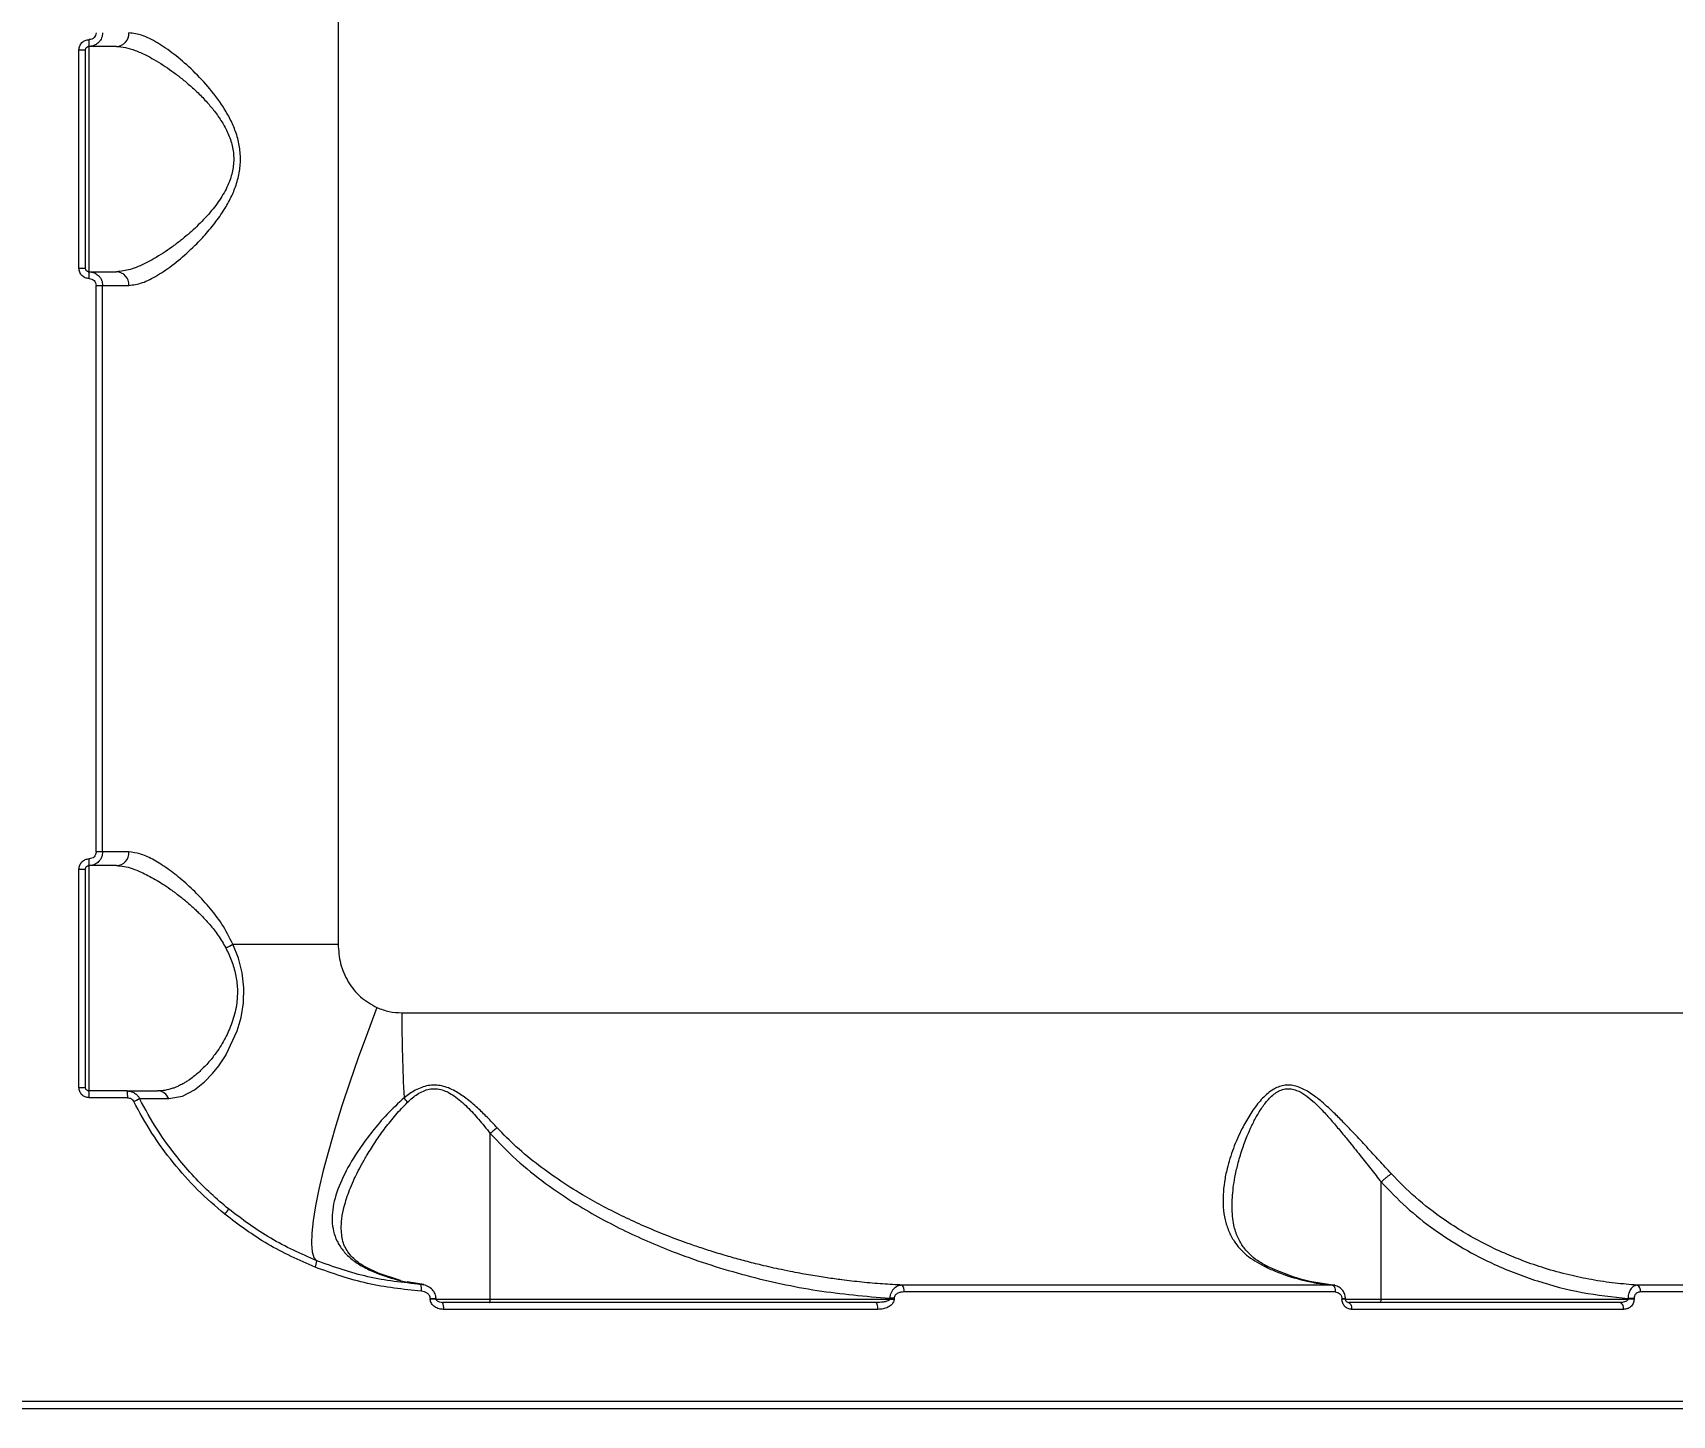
# Model space of a CAD drawing. Header units: millimetres. Extents: x -8045 to 6871, y -5915 to 5473.
# Drawn here: x -1919 to -1678.8, y 55.8 to 258.3 of the extents above; entities that cross this region are included whole.
import ezdxf

# ---------------------------------------------------------------- set-up
doc = ezdxf.new("R2010")
doc.units = ezdxf.units.MM
for name, color, linetype in [('DIKOM_ОБЪЕКТ', 7, 'Continuous'), ('DIKOM_РАЗМЕР_ЗОНА', 7, 'Continuous'), ('DIKOM_РАЗМЕР_ОБЪЕКТА', 7, 'Continuous')]:
    doc.layers.add(name, color=color, linetype=linetype)
doc.styles.add('style1', font='arial.ttf', dxfattribs={"width": 0.8})
doc.dimstyles.new('1-50', dxfattribs={"dimtxt": 300, "dimasz": 200, "dimexe": 100, "dimexo": 0, "dimgap": 100, "dimtad": 1, "dimtxsty": 'style1', "dimcen": 200, "dimclrd": 7, "dimclre": 7, "dimclrt": 7, "dimadec": 1, "dimazin": 2, "dimtfac": 1, "dimtmove": 0, "dimatfit": 2, "dimfxl": 0, "dimlwd": 25, "dimlwe": 18, "dimarcsym": 0})

# ---------------------------------------------------------------- blocks, each defined once
blk = doc.blocks.new('*D10')
at = {"layer": 'Defpoints', "color": 0, "linetype": 'Continuous', "transparency": 16777216}
for p in [(-1653.81, 3474.95), (-5616.46, -3083.4), (491.01, -3083.4)]:
    blk.add_point(p, dxfattribs=at)
at = {"layer": 'DIKOM_РАЗМЕР_ОБЪЕКТА', "color": 7, "linetype": 'Continuous', "lineweight": 18, "transparency": 16777216}
for p, q in [((-1653.81, 3474.95), (-5716.46, 3474.95)), ((491.01, -3083.4), (-5716.46, -3083.4))]:
    blk.add_line(p, q, dxfattribs=at)
at = {"layer": 'DIKOM_РАЗМЕР_ОБЪЕКТА', "color": 7, "linetype": 'Continuous', "lineweight": 25, "transparency": 16777216}
blk.add_line((-5616.46, 3274.95), (-5616.46, -2883.4), dxfattribs=at)
at = {"layer": 'DIKOM_РАЗМЕР_ОБЪЕКТА', "color": 7, "linetype": 'Continuous', "transparency": 16777216}
for points in [[(-5649.79, 3274.95), (-5583.12, 3274.95), (-5616.46, 3474.95)], [(-5649.79, -2883.4), (-5583.12, -2883.4), (-5616.46, -3083.4)]]:
    blk.add_solid(points, dxfattribs=at)
at = {"layer": 'DIKOM_РАЗМЕР_ОБЪЕКТА', "color": 7, "linetype": 'Continuous', "lineweight": 15, "transparency": 16777216, "insert": (-5869.63, -1326.86), "char_height": 300, "attachment_point": 5, "rotation": 90, "style": 'style1'}
blk.add_mtext('6550', dxfattribs=at)
blk = doc.blocks.new('*D12')
at = {"layer": 'Defpoints', "color": 0, "transparency": 16777216}
for p in [(-2189.61, 5472.65), (-7595.21, -5084.97), (-495.58, -5084.97)]:
    blk.add_point(p, dxfattribs=at)
at = {"layer": 'DIKOM_РАЗМЕР_ЗОНА', "color": 7, "lineweight": 18, "transparency": 16777216}
for p, q in [((-2189.61, 5472.65), (-7695.21, 5472.65)), ((-495.58, -5084.97), (-7695.21, -5084.97))]:
    blk.add_line(p, q, dxfattribs=at)
at = {"layer": 'DIKOM_РАЗМЕР_ЗОНА', "color": 7, "lineweight": 25, "transparency": 16777216}
blk.add_line((-7595.21, 5272.65), (-7595.21, -4884.97), dxfattribs=at)
at = {"layer": 'DIKOM_РАЗМЕР_ЗОНА', "color": 7, "transparency": 16777216}
for points in [[(-7628.55, 5272.65), (-7561.88, 5272.65), (-7595.21, 5472.65)], [(-7628.55, -4884.97), (-7561.88, -4884.97), (-7595.21, -5084.97)]]:
    blk.add_solid(points, dxfattribs=at)
at = {"layer": 'DIKOM_РАЗМЕР_ЗОНА', "color": 7, "transparency": 16777216, "insert": (-7848.38, -1452.59), "char_height": 300, "attachment_point": 5, "rotation": 90, "style": 'style1'}
blk.add_mtext('10550', dxfattribs=at)

msp = doc.modelspace()

# ---------------------------------------------------------------- linework, layer by layer
at = {"layer": 'DIKOM_ОБЪЕКТ', "color": 7, "linetype": 'Continuous', "lineweight": 15}
for p, q in [((-1874.311, 474.843), (-1874.311, 124.843)), ((-1912.278, 223.843), (-1912.278, 255.843)), ((-1912.278, 255.843), (-1911.313, 255.843)), ((-1911.313, 223.843), (-1911.313, 255.843)), ((-1910.813, 256.343), (-1910.813, 223.343)), ((-1912.278, 223.843), (-1911.313, 223.843)), ((-1909.772, 138.343), (-1909.772, 221.343)), ((-1909.772, 221.343), (-1908.813, 221.343)), ((-1908.813, 221.343), (-1904.955, 221.343)), ((-1908.813, 138.343), (-1908.813, 221.343)), ((-1908.813, 138.343), (-1909.772, 138.343)), ((-1904.955, 138.343), (-1908.813, 138.343)), ((-1912.278, 103.843), (-1912.278, 135.843)), ((-1912.278, 135.843), (-1911.313, 135.843)), ((-1911.313, 103.843), (-1911.313, 135.843)), ((-1910.813, 136.343), (-1910.813, 103.343)), ((-1889.719, 124.843), (-1874.311, 124.843)), ((-1864.965, 114.793), (-1544.813, 114.793)), ((-1912.278, 103.843), (-1911.313, 103.843)), ((-1905.2, 103.343), (-1910.813, 103.343)), ((-1905.148, 102.343), (-1910.775, 102.343)), ((-1852.001, 72.843), (-1852.001, 97.091)), ((-1721.46, 90.003), (-1721.459, 90.006)), ((-1721.46, 72.843), (-1721.46, 90.003)), ((-1868.694, 76.729), (-1869.07, 76.829)), ((-1865.143, 75.582), (-1868.733, 76.768)), ((-1861.765, 74.979), (-1864.176, 75.393)), ((-1861.751, 74.906), (-1862.182, 75.004)), ((-1728.618, 74.9), (-1791.657, 74.9)), ((-1728.618, 74.9), (-1728.232, 74.811)), ((-1618.146, 74.9), (-1683.977, 74.9)), ((-1860.794, 72.93), (-1860.794, 72.843)), ((-1860.794, 72.93), (-1859.951, 72.93)), ((-1859.951, 72.843), (-1860.794, 72.843)), ((-1859.951, 72.843), (-1859.951, 72.93)), ((-1859.951, 72.843), (-1852.001, 72.843)), ((-1852.001, 72.843), (-1793.471, 72.843)), ((-1793.471, 72.965), (-1793.471, 72.843)), ((-1792.832, 72.965), (-1793.471, 72.965)), ((-1793.471, 72.843), (-1792.832, 72.843)), ((-1792.832, 72.965), (-1792.832, 72.843)), ((-1728.18, 73.903), (-1791.358, 73.903)), ((-1727.207, 72.876), (-1727.207, 72.843)), ((-1726.683, 72.876), (-1727.207, 72.876)), ((-1726.683, 72.843), (-1727.207, 72.843)), ((-1726.683, 72.843), (-1726.683, 72.876)), ((-1726.683, 72.843), (-1721.46, 72.843)), ((-1721.46, 72.843), (-1685.306, 72.843)), ((-1685.306, 72.946), (-1685.306, 72.843)), ((-1684.406, 72.946), (-1685.306, 72.946)), ((-1684.406, 72.843), (-1685.306, 72.843)), ((-1684.406, 72.946), (-1684.406, 72.843)), ((-1617.463, 73.903), (-1683.44, 73.903)), ((-1795.199, 71.343), (-1858.838, 71.343)), ((-1685.928, 71.343), (-1725.791, 71.343)), ((-1506.813, 57.843), (-1925.811, 57.843))]:
    msp.add_line(p, q, dxfattribs=at)
at = {"layer": 'DIKOM_ОБЪЕКТ', "color": 7, "linetype": 'Continuous', "lineweight": 15, "flags": 128}
for points in [[(-1899.125, 102.218), (-1897.121, 102.585), (-1895.368, 103.489), (-1893.879, 104.669), (-1892.693, 105.897), (-1891.8, 107.014), (-1891.181, 107.905), (-1890.818, 108.481), (-1890.727, 108.632), (-1890.704, 108.671), (-1890.698, 108.682), (-1890.696, 108.685), (-1890.696, 108.686), (-1890.696, 108.686), (-1890.695, 108.686), (-1890.695, 108.686), (-1890.695, 108.686), (-1890.695, 108.686), (-1890.695, 108.686), (-1889.079, 112.126), (-1888.497, 114.108), (-1888.149, 116.225), (-1888.095, 118.432), (-1888.361, 120.645), (-1888.924, 122.803), (-1889.719, 124.843)], [(-1868.607, 115.552), (-1870.014, 111.858), (-1871.346, 108.201), (-1872.591, 104.616), (-1873.737, 101.14), (-1874.772, 97.805), (-1875.686, 94.646), (-1876.47, 91.693), (-1877.116, 88.976), (-1877.618, 86.521), (-1877.971, 84.352), (-1878.171, 82.492), (-1878.216, 80.958), (-1878.107, 79.766), (-1877.844, 78.927), (-1877.429, 78.449)], [(-1728.618, 74.9), (-1728.531, 74.869), (-1728.448, 74.804), (-1728.372, 74.708), (-1728.306, 74.583), (-1728.252, 74.435), (-1728.213, 74.268), (-1728.188, 74.089), (-1728.18, 73.903)], [(-1795.199, 71.343), (-1795.205, 71.538), (-1795.223, 71.725), (-1795.252, 71.898), (-1795.291, 72.05), (-1795.338, 72.174), (-1795.392, 72.267), (-1795.451, 72.323), (-1795.512, 72.343)], [(-1726.27, 72.343), (-1726.176, 72.323), (-1726.087, 72.267), (-1726.004, 72.174), (-1725.931, 72.05), (-1725.872, 71.898), (-1725.828, 71.725), (-1725.8, 71.538), (-1725.791, 71.343)], [(-1685.928, 71.343), (-1685.939, 71.538), (-1685.971, 71.725), (-1686.024, 71.898), (-1686.096, 72.05), (-1686.183, 72.174), (-1686.282, 72.267), (-1686.389, 72.323), (-1686.501, 72.343)]]:
    msp.add_lwpolyline(points, dxfattribs=at)
at = {"layer": 'DIKOM_ОБЪЕКТ', "color": 7, "linetype": 'Continuous', "lineweight": 15}
for centre, radius, start, end in [((-1917.354, 257.094), 6.584, 353.45015, 2.16708), ((-1906.864, 258.251), 1.911, 273.04538, 2.75239), ((-1917.354, 222.592), 6.584, 357.83303, 6.54987), ((-1906.864, 221.434), 1.911, 357.24636, 86.95586), ((-1917.355, 137.094), 6.585, 353.45045, 2.16678), ((-1906.864, 138.251), 1.911, 273.04538, 2.75239), ((-1893.668, 131.197), 7.481, 292.83149, 301.85342), ((-1628.648, 114.67), 236.317, 179.97034, 182.99696), ((-1917.354, 102.592), 6.584, 357.8328, 6.55003), ((-1910.036, 102.592), 4.895, 357.0837, 8.82598), ((-1900.767, 101.582), 1.761, 21.14366, 88.16751), ((-1908.417, 110.52), 9.667, 295.50616, 301.15267), ((-1869.089, 98.131), 6.106, 35.6648, 43.25344), ((-1893.522, 87.697), 3.552, 317.19819, 332.54417), ((-1879.808, 78.606), 2.384, 332.93327, 356.21533), ((-1864.042, 74.354), 1.97, 349.91027, 19.2658), ((-1792.498, 74.105), 1.157, 349.94803, 43.42737), ((-1684.357, 74.052), 0.928, 350.70533, 65.89792), ((-1860.504, 71.586), 1.684, 351.68165, 26.69624)]:
    msp.add_arc(centre, radius, start, end, dxfattribs=at)
for points, knots in [([(-1912.278, 255.843), (-1912.255, 256.04), (-1912.21, 256.434), (-1911.861, 256.93), (-1911.365, 257.275), (-1910.971, 257.32), (-1910.775, 257.343)], [0, 0, 0, 0, 0.2505337, 0.5001898, 0.7499555, 1, 1, 1, 1]), ([(-1908.813, 258.343), (-1908.84, 258.089), (-1908.882, 257.701), (-1909.132, 257.236), (-1909.435, 256.861), (-1909.84, 256.57), (-1910.331, 256.378), (-1910.644, 256.355), (-1910.813, 256.343)], [0, 0, 0, 0, 0.2414516, 0.3687373, 0.5000304, 0.7010053, 0.8383519, 1, 1, 1, 1]), ([(-1909.772, 258.343), (-1909.788, 258.211), (-1909.819, 257.949), (-1910.05, 257.618), (-1910.381, 257.388), (-1910.644, 257.358), (-1910.775, 257.343)], [0, 0, 0, 0, 0.2507398, 0.5000918, 0.7499708, 1, 1, 1, 1]), ([(-1904.955, 221.343), (-1904.322, 221.424), (-1903.063, 221.586), (-1900.784, 222.752), (-1898.364, 224.413), (-1896.128, 226.326), (-1894.185, 228.278), (-1892.578, 230.142), (-1891.194, 232.059), (-1890.102, 233.943), (-1889.286, 235.809), (-1888.742, 237.769), (-1888.547, 239.828), (-1888.737, 241.889), (-1889.277, 243.852), (-1890.092, 245.724), (-1891.413, 248.008), (-1893.365, 250.549), (-1895.854, 253.125), (-1898.368, 255.276), (-1900.797, 256.942), (-1903.071, 258.102), (-1904.328, 258.262), (-1904.955, 258.343)], [0, 0, 0, 0, 0.0628388, 0.125033, 0.1875523, 0.2496608, 0.2915506, 0.3336364, 0.3744963, 0.4070904, 0.4371938, 0.4692328, 0.4998091, 0.5304202, 0.5624904, 0.5926582, 0.6253305, 0.6879393, 0.7501173, 0.8127567, 0.8751684, 0.9376726, 1, 1, 1, 1]), ([(-1911.313, 255.843), (-1911.306, 255.907), (-1911.295, 256.005), (-1911.232, 256.121), (-1911.153, 256.218), (-1911.048, 256.291), (-1910.924, 256.335), (-1910.851, 256.34), (-1910.813, 256.343)], [0, 0, 0, 0, 0.2443443, 0.3709604, 0.5000648, 0.7197486, 0.852464, 1, 1, 1, 1]), ([(-1906.763, 256.343), (-1907.383, 256.343), (-1908.623, 256.343), (-1909.859, 256.343), (-1910.667, 256.343), (-1910.764, 256.343), (-1910.813, 256.343)], [0, 0, 0, 0, 0.2499994, 0.5000001, 0.7499852, 1, 1, 1, 1]), ([(-1906.763, 256.343), (-1906.342, 256.312), (-1905.499, 256.251), (-1904.036, 255.79), (-1902.619, 255.165), (-1901.246, 254.425), (-1899.987, 253.653), (-1898.68, 252.759), (-1897.385, 251.782), (-1896.094, 250.711), (-1894.784, 249.511), (-1893.545, 248.231), (-1892.364, 246.832), (-1891.312, 245.342), (-1890.546, 243.929), (-1890.075, 242.723), (-1889.715, 241.467), (-1889.519, 239.823), (-1889.724, 238.18), (-1890.087, 236.928), (-1890.479, 235.934), (-1891.01, 234.891), (-1891.677, 233.821), (-1892.433, 232.784), (-1893.302, 231.738), (-1894.269, 230.698), (-1895.286, 229.708), (-1896.331, 228.776), (-1897.458, 227.849), (-1898.682, 226.926), (-1899.982, 226.036), (-1901.24, 225.263), (-1902.867, 224.39), (-1904.8, 223.555), (-1906.106, 223.414), (-1906.763, 223.343)], [0, 0, 0, 0, 0.0409985, 0.0823448, 0.1248919, 0.1544875, 0.1873414, 0.2186283, 0.2499812, 0.2811358, 0.3122195, 0.3460758, 0.3748129, 0.4061545, 0.4376016, 0.4536466, 0.4688661, 0.5004129, 0.5317497, 0.5469935, 0.5630761, 0.5835208, 0.6043672, 0.625701, 0.6482349, 0.6740337, 0.6998295, 0.7239132, 0.7504373, 0.781457, 0.8125903, 0.8454678, 0.8750802, 0.937254, 1, 1, 1, 1]), ([(-1910.775, 222.343), (-1910.972, 222.365), (-1911.365, 222.41), (-1911.862, 222.757), (-1912.21, 223.252), (-1912.256, 223.646), (-1912.278, 223.843)], [0, 0, 0, 0, 0.2505819, 0.5002422, 0.7500277, 1, 1, 1, 1]), ([(-1910.813, 223.343), (-1910.851, 223.345), (-1910.925, 223.35), (-1911.048, 223.395), (-1911.154, 223.468), (-1911.232, 223.565), (-1911.295, 223.681), (-1911.306, 223.778), (-1911.313, 223.843)], [0, 0, 0, 0, 0.1476936, 0.2804369, 0.5003866, 0.6294595, 0.7558364, 1, 1, 1, 1]), ([(-1910.813, 223.343), (-1910.644, 223.33), (-1910.33, 223.307), (-1909.839, 223.115), (-1909.434, 222.824), (-1909.132, 222.449), (-1908.881, 221.984), (-1908.84, 221.596), (-1908.813, 221.343)], [0, 0, 0, 0, 0.1617655, 0.2992496, 0.5004044, 0.6315646, 0.7587396, 1, 1, 1, 1]), ([(-1910.813, 223.343), (-1910.764, 223.343), (-1910.667, 223.343), (-1909.859, 223.343), (-1908.623, 223.343), (-1907.383, 223.343), (-1906.763, 223.343)], [0, 0, 0, 0, 0.2499988, 0.4999997, 0.7499863, 1, 1, 1, 1]), ([(-1910.775, 222.343), (-1910.643, 222.327), (-1910.381, 222.296), (-1910.049, 222.067), (-1909.818, 221.736), (-1909.788, 221.474), (-1909.772, 221.343)], [0, 0, 0, 0, 0.2507879, 0.500139, 0.7499526, 1, 1, 1, 1]), ([(-1912.278, 135.843), (-1912.255, 136.04), (-1912.21, 136.434), (-1911.861, 136.93), (-1911.365, 137.275), (-1910.971, 137.32), (-1910.775, 137.343)], [0, 0, 0, 0, 0.2505457, 0.5001908, 0.749956, 1, 1, 1, 1]), ([(-1908.813, 138.343), (-1908.84, 138.089), (-1908.882, 137.701), (-1909.132, 137.236), (-1909.435, 136.861), (-1909.84, 136.57), (-1910.331, 136.378), (-1910.644, 136.355), (-1910.813, 136.343)], [0, 0, 0, 0, 0.2414521, 0.3687381, 0.5000315, 0.7010013, 0.8383515, 1, 1, 1, 1]), ([(-1909.772, 138.343), (-1909.788, 138.211), (-1909.819, 137.949), (-1910.05, 137.618), (-1910.381, 137.388), (-1910.644, 137.358), (-1910.775, 137.343)], [0, 0, 0, 0, 0.2507398, 0.5000918, 0.7499708, 1, 1, 1, 1]), ([(-1889.719, 124.843), (-1890.232, 125.845), (-1891.255, 127.847), (-1893.242, 130.364), (-1895.316, 132.592), (-1897.436, 134.505), (-1899.528, 136.107), (-1901.521, 137.332), (-1903.383, 138.172), (-1904.431, 138.286), (-1904.955, 138.343)], [0, 0, 0, 0, 0.1255208, 0.2508041, 0.375128, 0.5003532, 0.6252707, 0.7505253, 0.8751656, 1, 1, 1, 1]), ([(-1911.313, 135.843), (-1911.306, 135.907), (-1911.295, 136.005), (-1911.232, 136.121), (-1911.153, 136.218), (-1911.048, 136.291), (-1910.924, 136.335), (-1910.851, 136.34), (-1910.813, 136.343)], [0, 0, 0, 0, 0.2443443, 0.3709604, 0.5000648, 0.7197486, 0.852464, 1, 1, 1, 1]), ([(-1906.763, 136.343), (-1907.383, 136.343), (-1908.623, 136.343), (-1909.859, 136.343), (-1910.667, 136.343), (-1910.764, 136.343), (-1910.813, 136.343)], [0, 0, 0, 0, 0.2499994, 0.5000001, 0.7499852, 1, 1, 1, 1]), ([(-1906.763, 136.343), (-1906.406, 136.321), (-1905.691, 136.276), (-1904.474, 135.938), (-1903.293, 135.473), (-1902.155, 134.92), (-1901.129, 134.352), (-1900.044, 133.685), (-1899.214, 133.125), (-1898.596, 132.684), (-1898.229, 132.415), (-1897.71, 132.023), (-1897.24, 131.653), (-1896.887, 131.364), (-1896.603, 131.129), (-1896.185, 130.775), (-1895.608, 130.263), (-1895.062, 129.756), (-1894.224, 128.943), (-1893.138, 127.777), (-1891.819, 126.142), (-1891.119, 124.92), (-1890.765, 124.302)], [0, 0, 0, 0, 0.082271, 0.1650637, 0.2495171, 0.3099102, 0.3747596, 0.4330563, 0.4996567, 0.5177729, 0.538696, 0.5624272, 0.60625, 0.6187126, 0.6225811, 0.6546887, 0.6901738, 0.721698, 0.749263, 0.8365989, 0.9173549, 1, 1, 1, 1]), ([(-1890.765, 124.302), (-1890.469, 123.682), (-1889.877, 122.44), (-1889.282, 120.41), (-1889.009, 118.306), (-1889.098, 116.451), (-1889.382, 114.895), (-1889.746, 113.613), (-1890.196, 112.427), (-1890.718, 111.312), (-1891.305, 110.248), (-1891.907, 109.307), (-1892.505, 108.482), (-1893.083, 107.758), (-1893.689, 107.076), (-1894.291, 106.464), (-1894.898, 105.908), (-1895.552, 105.369), (-1896.062, 105.001), (-1896.509, 104.707), (-1896.937, 104.444), (-1897.497, 104.146), (-1898.043, 103.902), (-1898.757, 103.634), (-1899.642, 103.395), (-1900.37, 103.36), (-1900.711, 103.343)], [0, 0, 0, 0, 0.0625919, 0.1252563, 0.1877391, 0.2503387, 0.291467, 0.333117, 0.3757585, 0.4140389, 0.4555961, 0.5004947, 0.5326456, 0.567594, 0.6053475, 0.6396455, 0.671857, 0.7087021, 0.750183, 0.7573548, 0.7833838, 0.8217004, 0.8507085, 0.8746426, 0.9413545, 1, 1, 1, 1]), ([(-1874.311, 124.843), (-1874.238, 123.88), (-1874.093, 121.953), (-1872.921, 119.281), (-1871.124, 116.965), (-1869.447, 116.024), (-1868.607, 115.552)], [0, 0, 0, 0, 0.2497446, 0.4995708, 0.749307, 1, 1, 1, 1]), ([(-1868.607, 115.552), (-1868.021, 115.331), (-1866.845, 114.888), (-1865.593, 114.824), (-1864.965, 114.793)], [0, 0, 0, 0, 0.4987486, 1, 1, 1, 1]), ([(-1910.775, 102.343), (-1910.972, 102.365), (-1911.365, 102.41), (-1911.862, 102.757), (-1912.21, 103.252), (-1912.256, 103.646), (-1912.278, 103.843)], [0, 0, 0, 0, 0.2505833, 0.500239, 0.7500288, 1, 1, 1, 1]), ([(-1910.813, 103.343), (-1910.851, 103.345), (-1910.925, 103.35), (-1911.048, 103.395), (-1911.154, 103.468), (-1911.232, 103.565), (-1911.295, 103.681), (-1911.306, 103.778), (-1911.313, 103.843)], [0, 0, 0, 0, 0.1476946, 0.2804368, 0.5003739, 0.6294457, 0.7558384, 1, 1, 1, 1]), ([(-1905.2, 103.343), (-1904.969, 103.32), (-1904.538, 103.277), (-1904.008, 102.976), (-1903.638, 102.628), (-1903.485, 102.365), (-1903.416, 102.247)], [0, 0, 0, 0, 0.3140406, 0.585461, 0.8141588, 1, 1, 1, 1]), ([(-1905.2, 103.343), (-1905.144, 103.343), (-1905.033, 103.343), (-1904.13, 103.343), (-1902.755, 103.343), (-1901.393, 103.343), (-1900.711, 103.343)], [0, 0, 0, 0, 0.2513001, 0.5017805, 0.7504717, 1, 1, 1, 1]), ([(-1851.001, 97.939), (-1851.483, 98.457), (-1852.406, 99.448), (-1853.919, 100.916), (-1855.462, 102.235), (-1856.908, 103.212), (-1858.102, 103.786), (-1859.093, 104.101), (-1860.105, 104.231), (-1861.115, 104.152), (-1862.09, 103.878), (-1863.312, 103.319), (-1864.114, 102.713), (-1864.642, 102.315)], [0, 0, 0, 0, 0.1304984, 0.249766, 0.384668, 0.4986184, 0.5640265, 0.6239297, 0.6867558, 0.7491323, 0.8092853, 0.8746346, 1, 1, 1, 1]), ([(-1864.129, 101.691), (-1863.887, 101.914), (-1863.432, 102.335), (-1862.661, 102.899), (-1861.85, 103.343), (-1860.943, 103.636), (-1859.992, 103.703), (-1859.049, 103.524), (-1858.144, 103.145), (-1856.865, 102.367), (-1855.36, 101.027), (-1853.627, 99.134), (-1852.564, 97.799), (-1852.001, 97.091)], [0, 0, 0, 0, 0.0665711, 0.1254893, 0.1916205, 0.2509354, 0.3132613, 0.3768277, 0.4357067, 0.502034, 0.6648089, 0.8223212, 1, 1, 1, 1]), ([(-1719.957, 91.185), (-1720.553, 91.836), (-1721.753, 93.144), (-1723.571, 95.121), (-1725.27, 96.946), (-1726.815, 98.565), (-1728.271, 100.028), (-1729.718, 101.386), (-1731.008, 102.45), (-1732.046, 103.165), (-1733.163, 103.8), (-1734.343, 104.204), (-1735.527, 104.208), (-1736.36, 104.015), (-1737.142, 103.655), (-1738.208, 102.939), (-1739.461, 101.653), (-1740.756, 99.825), (-1742.033, 97.552), (-1743.185, 94.909), (-1744, 92.282), (-1744.454, 90.018), (-1744.65, 88.126), (-1744.634, 86.265), (-1744.375, 84.483), (-1743.847, 82.817), (-1743.109, 81.415), (-1742.212, 80.252), (-1740.889, 78.94), (-1739.528, 78.172), (-1738.615, 77.658)], [0, 0, 0, 0, 0.041643, 0.0836953, 0.1249722, 0.157243, 0.1874071, 0.2209068, 0.250003, 0.2664918, 0.2814927, 0.3129011, 0.3284367, 0.344389, 0.3594585, 0.3759663, 0.4155687, 0.4583095, 0.5008136, 0.5629662, 0.625434, 0.667086, 0.7086473, 0.7497639, 0.7931948, 0.8346788, 0.8745597, 0.9062595, 0.9371824, 1, 1, 1, 1]), ([(-1743.31, 86.316), (-1743.303, 86.787), (-1743.288, 87.715), (-1743.139, 89.178), (-1742.886, 90.789), (-1742.47, 92.661), (-1741.874, 94.692), (-1741.171, 96.597), (-1740.436, 98.264), (-1739.672, 99.733), (-1738.781, 101.151), (-1737.882, 102.254), (-1737.036, 102.985), (-1736.316, 103.421), (-1735.529, 103.672), (-1734.679, 103.683), (-1733.692, 103.415), (-1732.607, 102.801), (-1731.361, 101.791), (-1730.091, 100.53), (-1728.788, 99.081), (-1727.525, 97.59), (-1726.11, 95.854), (-1724.593, 93.957), (-1722.983, 91.924), (-1721.964, 90.638), (-1721.46, 90.003)], [0, 0, 0, 0, 0.0425795, 0.0839852, 0.1290598, 0.1829694, 0.2450169, 0.3027624, 0.3459697, 0.3892275, 0.4327477, 0.4766703, 0.5000145, 0.5206255, 0.5430942, 0.5645769, 0.5854136, 0.6183218, 0.6521502, 0.6955843, 0.7392265, 0.7827324, 0.8260886, 0.8885641, 0.9449026, 1, 1, 1, 1]), ([(-1905.148, 102.343), (-1905.056, 102.335), (-1904.872, 102.32), (-1904.618, 102.204), (-1904.398, 102.031), (-1904.302, 101.874), (-1904.254, 101.795)], [0, 0, 0, 0, 0.2509267, 0.500353, 0.7503097, 1, 1, 1, 1]), ([(-1890.916, 85.284), (-1892.268, 86.45), (-1894.973, 88.783), (-1898.524, 92.799), (-1901.697, 97.109), (-1903.402, 100.233), (-1904.254, 101.795)], [0, 0, 0, 0, 0.250712, 0.5013208, 0.7506731, 1, 1, 1, 1]), ([(-1903.416, 102.247), (-1903.362, 102.246), (-1903.256, 102.243), (-1902.392, 102.237), (-1901.079, 102.229), (-1899.777, 102.222), (-1899.125, 102.218)], [0, 0, 0, 0, 0.2512208, 0.5016612, 0.7500703, 1, 1, 1, 1]), ([(-1890.37, 86.059), (-1891.236, 86.793), (-1892.992, 88.28), (-1895.458, 90.767), (-1898.113, 93.834), (-1900.888, 97.617), (-1902.558, 100.676), (-1903.416, 102.247)], [0, 0, 0, 0, 0.1627784, 0.3298999, 0.5013862, 0.7440102, 1, 1, 1, 1]), ([(-1864.642, 102.315), (-1865.495, 101.529), (-1867.194, 99.964), (-1869.316, 97.423), (-1871.49, 94.486), (-1873.477, 91.167), (-1874.913, 87.604), (-1875.375, 84.274), (-1874.789, 81.771), (-1873.666, 79.99), (-1872.481, 78.784), (-1870.98, 77.705), (-1869.709, 77.122), (-1869.07, 76.829)], [0, 0, 0, 0, 0.0841776, 0.1676372, 0.2513608, 0.3757528, 0.5006808, 0.6249774, 0.7497137, 0.8123456, 0.8748878, 0.9370422, 1, 1, 1, 1]), ([(-1873.845, 83.098), (-1873.829, 83.603), (-1873.795, 84.685), (-1873.481, 86.203), (-1873.072, 87.618), (-1872.627, 88.858), (-1872.104, 90.097), (-1871.506, 91.35), (-1870.831, 92.632), (-1869.936, 94.18), (-1868.803, 95.96), (-1867.41, 97.917), (-1865.892, 99.864), (-1864.717, 101.081), (-1864.129, 101.691)], [0, 0, 0, 0, 0.0902307, 0.193213, 0.2577939, 0.3251429, 0.3952777, 0.4567072, 0.5237239, 0.5963379, 0.69755, 0.7983207, 0.8988892, 1, 1, 1, 1]), ([(-1852.001, 97.091), (-1852.001, 97.092), (-1852.001, 97.094), (-1852, 97.097), (-1851.999, 97.098), (-1851.999, 97.099)], [0, 0, 0, 0, 0.5415316, 0.7786356, 1, 1, 1, 1]), ([(-1851.001, 97.939), (-1851.171, 97.811), (-1851.512, 97.556), (-1851.836, 97.251), (-1851.999, 97.099)], [0, 0, 0, 0, 0.5000088, 1, 1, 1, 1]), ([(-1851.999, 97.099), (-1850.754, 95.79), (-1848.234, 93.138), (-1843.927, 89.724), (-1838.62, 86.159), (-1832.232, 82.7), (-1823.971, 79.158), (-1814.586, 76.179), (-1804.114, 73.9), (-1797.022, 73.277), (-1793.471, 72.965)], [0, 0, 0, 0, 0.0820572, 0.166204, 0.251146, 0.3759816, 0.5012257, 0.667557, 0.833531, 1, 1, 1, 1]), ([(-1791.657, 74.9), (-1792.609, 74.95), (-1794.573, 75.055), (-1797.525, 75.314), (-1799.871, 75.581), (-1801.575, 75.808), (-1802.68, 75.965), (-1803.843, 76.144), (-1805.064, 76.345), (-1806.342, 76.57), (-1807.78, 76.842), (-1809.77, 77.246), (-1812.087, 77.768), (-1814.573, 78.393), (-1816.882, 79.027), (-1819.136, 79.699), (-1821.293, 80.396), (-1823.738, 81.243), (-1826.446, 82.264), (-1829.484, 83.53), (-1832.43, 84.879), (-1835.292, 86.323), (-1838.4, 88.048), (-1841.595, 90.031), (-1844.994, 92.454), (-1848.146, 95.024), (-1850.079, 96.998), (-1851.001, 97.939)], [0, 0, 0, 0, 0.0442379, 0.0913224, 0.1375178, 0.1538251, 0.1710777, 0.1892724, 0.208406, 0.2284739, 0.2494726, 0.2762451, 0.3225891, 0.3595196, 0.3949582, 0.433421, 0.4683438, 0.4997478, 0.5530182, 0.6019455, 0.6515443, 0.7022945, 0.7494168, 0.814847, 0.8746813, 0.9402713, 1, 1, 1, 1]), ([(-1719.957, 91.185), (-1720.069, 91.119), (-1720.297, 90.983), (-1720.691, 90.692), (-1721.092, 90.359), (-1721.338, 90.122), (-1721.459, 90.006)], [0, 0, 0, 0, 0.2457767, 0.4999714, 0.7542216, 1, 1, 1, 1]), ([(-1721.459, 90.006), (-1720.256, 88.747), (-1717.851, 86.228), (-1713.767, 83.008), (-1709.433, 80.207), (-1704.384, 77.61), (-1698.585, 75.385), (-1692.035, 73.67), (-1687.55, 73.188), (-1685.306, 72.946)], [0, 0, 0, 0, 0.1253855, 0.2507559, 0.3765192, 0.5015064, 0.6662478, 0.8329594, 1, 1, 1, 1]), ([(-1683.977, 74.9), (-1685.041, 74.982), (-1687.268, 75.155), (-1690.583, 75.658), (-1694.046, 76.381), (-1697.403, 77.304), (-1700.553, 78.386), (-1703.541, 79.601), (-1706.465, 80.992), (-1709.426, 82.638), (-1712.799, 84.818), (-1716.404, 87.572), (-1718.81, 90.019), (-1719.957, 91.185)], [0, 0, 0, 0, 0.079828, 0.1672414, 0.2505749, 0.3441636, 0.4268397, 0.498688, 0.5839417, 0.6671248, 0.7493241, 0.8805268, 1, 1, 1, 1]), ([(-1877.685, 77.521), (-1880.034, 78.562), (-1884.733, 80.644), (-1888.855, 83.737), (-1890.916, 85.284)], [0, 0, 0, 0, 0.5000001, 1, 1, 1, 1]), ([(-1877.429, 78.449), (-1879.727, 79.47), (-1884.324, 81.512), (-1888.355, 84.543), (-1890.37, 86.059)], [0, 0, 0, 0, 0.5000077, 1, 1, 1, 1]), ([(-1738.053, 77.606), (-1738.588, 77.889), (-1739.614, 78.431), (-1740.675, 79.333), (-1741.396, 80.129), (-1741.984, 80.952), (-1742.577, 82.06), (-1743.175, 83.838), (-1743.263, 85.449), (-1743.313, 86.369)], [0, 0, 0, 0, 0.142807, 0.273914, 0.3735071, 0.4456383, 0.5720937, 0.7556559, 1, 1, 1, 1]), ([(-1868.504, 76.674), (-1869.355, 77.067), (-1871.066, 77.856), (-1872.657, 79.334), (-1873.672, 81.021), (-1873.793, 82.413), (-1873.854, 83.12)], [0, 0, 0, 0, 0.2433765, 0.4889943, 0.740585, 1, 1, 1, 1]), ([(-1862.102, 74.009), (-1864.763, 74.286), (-1870.083, 74.841), (-1875.151, 76.628), (-1877.685, 77.521)], [0, 0, 0, 0, 0.5000011, 1, 1, 1, 1]), ([(-1862.182, 75.004), (-1864.786, 75.276), (-1869.992, 75.82), (-1874.95, 77.573), (-1877.429, 78.449)], [0, 0, 0, 0, 0.5000417, 1, 1, 1, 1]), ([(-1738.088, 77.599), (-1738.093, 77.602), (-1738.168, 77.655), (-1738.347, 77.684), (-1738.528, 77.667), (-1738.615, 77.658)], [0, 0, 0, 0, 0.0350151, 0.5341566, 1, 1, 1, 1]), ([(-1738.615, 77.658), (-1738.08, 77.414), (-1736.862, 76.859), (-1734.776, 76.105), (-1732.488, 75.479), (-1730.38, 75.084), (-1729.13, 74.953), (-1728.618, 74.9)], [0, 0, 0, 0, 0.1659241, 0.3773748, 0.6331772, 0.8496452, 1, 1, 1, 1]), ([(-1728.264, 74.887), (-1729.891, 75.089), (-1733.268, 75.508), (-1736.481, 76.906), (-1738.147, 77.631)], [0, 0, 0, 0, 0.481696, 1, 1, 1, 1]), ([(-1869.07, 76.829), (-1867.942, 76.409), (-1865.682, 75.567), (-1863.35, 75.192), (-1862.182, 75.004)], [0, 0, 0, 0, 0.4990517, 1, 1, 1, 1]), ([(-1859.951, 72.93), (-1859.966, 73.104), (-1860.003, 73.513), (-1860.345, 74.122), (-1860.959, 74.674), (-1861.498, 74.851), (-1861.782, 74.944)], [0, 0, 0, 0, 0.1776966, 0.4183301, 0.6938402, 1, 1, 1, 1]), ([(-1791.657, 74.9), (-1791.846, 74.876), (-1792.233, 74.828), (-1792.694, 74.553), (-1793.027, 74.219), (-1793.251, 73.878), (-1793.425, 73.453), (-1793.455, 73.13), (-1793.471, 72.965)], [0, 0, 0, 0, 0.2194732, 0.4499695, 0.5741325, 0.7061853, 0.8490292, 1, 1, 1, 1]), ([(-1726.683, 72.876), (-1726.702, 73.088), (-1726.743, 73.526), (-1727.076, 74.132), (-1727.591, 74.631), (-1728.033, 74.778), (-1728.257, 74.854)], [0, 0, 0, 0, 0.2305319, 0.4766671, 0.7338574, 1, 1, 1, 1]), ([(-1683.977, 74.9), (-1684.129, 74.872), (-1684.438, 74.816), (-1684.791, 74.483), (-1685.027, 74.108), (-1685.172, 73.761), (-1685.275, 73.367), (-1685.295, 73.087), (-1685.306, 72.946)], [0, 0, 0, 0, 0.2323503, 0.474192, 0.6010972, 0.7316475, 0.8645988, 1, 1, 1, 1]), ([(-1860.794, 72.93), (-1860.8, 73.006), (-1860.813, 73.163), (-1860.95, 73.448), (-1861.227, 73.73), (-1861.645, 73.944), (-1861.95, 73.987), (-1862.102, 74.009)], [0, 0, 0, 0, 0.1226483, 0.2511869, 0.5008122, 0.7501902, 1, 1, 1, 1]), ([(-1858.838, 71.343), (-1859.063, 71.36), (-1859.514, 71.394), (-1860.042, 71.635), (-1860.397, 71.92), (-1860.613, 72.189), (-1860.765, 72.5), (-1860.784, 72.73), (-1860.794, 72.843)], [0, 0, 0, 0, 0.2496884, 0.4988632, 0.6277086, 0.7494489, 0.8768495, 1, 1, 1, 1]), ([(-1858.97, 72.326), (-1859.111, 72.341), (-1859.377, 72.368), (-1859.674, 72.497), (-1859.842, 72.628), (-1859.909, 72.708), (-1859.937, 72.764), (-1859.951, 72.808), (-1859.951, 72.829), (-1859.951, 72.843)], [0, 0, 0, 0, 0.3451263, 0.6476852, 0.7693889, 0.8632801, 0.899826, 0.9323433, 1, 1, 1, 1]), ([(-1795.512, 72.343), (-1802.451, 72.343), (-1816.331, 72.343), (-1837.532, 72.343), (-1851.844, 72.343), (-1859, 72.343)], [0, 0, 0, 0, 0.3333157, 0.6666826, 1, 1, 1, 1]), ([(-1852.163, 72.343), (-1852.142, 72.35), (-1852.1, 72.365), (-1852.046, 72.481), (-1852.009, 72.646), (-1852.004, 72.777), (-1852.001, 72.843)], [0, 0, 0, 0, 0.2500345, 0.5000054, 0.7499998, 1, 1, 1, 1]), ([(-1793.471, 72.843), (-1793.472, 72.829), (-1793.475, 72.801), (-1793.507, 72.742), (-1793.635, 72.628), (-1793.955, 72.507), (-1794.602, 72.371), (-1795.148, 72.354), (-1795.512, 72.343)], [0, 0, 0, 0, 0.0184159, 0.0387621, 0.0899626, 0.2500402, 0.5003253, 1, 1, 1, 1]), ([(-1792.832, 72.843), (-1792.836, 72.777), (-1792.845, 72.643), (-1792.928, 72.389), (-1793.181, 72), (-1793.722, 71.63), (-1794.444, 71.386), (-1794.947, 71.357), (-1795.199, 71.343)], [0, 0, 0, 0, 0.062122, 0.1259992, 0.2513346, 0.5007148, 0.7503459, 1, 1, 1, 1]), ([(-1791.358, 73.903), (-1791.515, 73.894), (-1791.828, 73.877), (-1792.21, 73.751), (-1792.486, 73.588), (-1792.666, 73.421), (-1792.805, 73.213), (-1792.823, 73.045), (-1792.832, 72.965)], [0, 0, 0, 0, 0.2485563, 0.4979662, 0.6298198, 0.7488789, 0.8790499, 1, 1, 1, 1]), ([(-1728.18, 73.903), (-1728.057, 73.888), (-1727.811, 73.859), (-1727.543, 73.668), (-1727.376, 73.463), (-1727.282, 73.283), (-1727.219, 73.084), (-1727.211, 72.945), (-1727.207, 72.876)], [0, 0, 0, 0, 0.2499314, 0.4991471, 0.6254077, 0.7495119, 0.8753881, 1, 1, 1, 1]), ([(-1725.791, 71.343), (-1725.97, 71.363), (-1726.328, 71.405), (-1726.72, 71.683), (-1726.963, 71.982), (-1727.1, 72.247), (-1727.191, 72.537), (-1727.202, 72.741), (-1727.207, 72.843)], [0, 0, 0, 0, 0.2500104, 0.4991991, 0.6251603, 0.7495143, 0.8750485, 1, 1, 1, 1]), ([(-1726.094, 72.272), (-1726.178, 72.284), (-1726.341, 72.308), (-1726.537, 72.444), (-1726.663, 72.629), (-1726.676, 72.772), (-1726.683, 72.843)], [0, 0, 0, 0, 0.274612, 0.5302927, 0.7654043, 1, 1, 1, 1]), ([(-1686.501, 72.343), (-1692.957, 72.343), (-1705.868, 72.343), (-1719.469, 72.343), (-1726.27, 72.343)], [0, 0, 0, 0, 0.5000009, 1, 1, 1, 1]), ([(-1721.623, 72.343), (-1721.601, 72.35), (-1721.559, 72.365), (-1721.505, 72.481), (-1721.468, 72.646), (-1721.463, 72.777), (-1721.46, 72.843)], [0, 0, 0, 0, 0.2499943, 0.4999701, 0.7499968, 1, 1, 1, 1]), ([(-1685.306, 72.843), (-1685.308, 72.819), (-1685.314, 72.768), (-1685.372, 72.665), (-1685.535, 72.53), (-1685.923, 72.378), (-1686.27, 72.357), (-1686.501, 72.343)], [0, 0, 0, 0, 0.051573, 0.1084727, 0.2507296, 0.5004315, 1, 1, 1, 1]), ([(-1684.406, 72.843), (-1684.413, 72.733), (-1684.427, 72.512), (-1684.538, 72.207), (-1684.699, 71.938), (-1684.972, 71.647), (-1685.387, 71.396), (-1685.748, 71.361), (-1685.928, 71.343)], [0, 0, 0, 0, 0.1238381, 0.2506004, 0.373272, 0.5015568, 0.7509939, 1, 1, 1, 1]), ([(-1683.44, 73.903), (-1683.555, 73.892), (-1683.783, 73.87), (-1684.048, 73.711), (-1684.222, 73.526), (-1684.324, 73.353), (-1684.394, 73.158), (-1684.402, 73.016), (-1684.406, 72.946)], [0, 0, 0, 0, 0.2487683, 0.4982682, 0.6262951, 0.7492522, 0.8753143, 1, 1, 1, 1]), ([(-1925.813, 56.843), (-1918.788, 56.843), (-1904.66, 56.843), (-1883.413, 56.843), (-1862.063, 56.843), (-1840.691, 56.843), (-1819.367, 56.843), (-1798.184, 56.843), (-1777.236, 56.843), (-1756.628, 56.843), (-1736.448, 56.843), (-1716.78, 56.843), (-1697.712, 56.843), (-1679.324, 56.843), (-1661.688, 56.843), (-1644.866, 56.843), (-1628.928, 56.843), (-1613.923, 56.843), (-1599.892, 56.843), (-1586.855, 56.843), (-1574.833, 56.843), (-1563.795, 56.843), (-1553.679, 56.843), (-1544.45, 56.843), (-1536.131, 56.843), (-1528.78, 56.843), (-1522.449, 56.843), (-1517.188, 56.843), (-1513.052, 56.843), (-1510.03, 56.843), (-1508.327, 56.843), (-1507.623, 56.843), (-1507.822, 56.843), (-1507.826, 56.843)], [0, 0, 0, 0, 0.0320693, 0.0644991, 0.0972602, 0.1303218, 0.1636508, 0.1972731, 0.2310651, 0.2649892, 0.2990072, 0.3330798, 0.3671519, 0.4011695, 0.4350937, 0.468886, 0.5025087, 0.5358374, 0.5688985, 0.6016597, 0.6340899, 0.6661596, 0.6982287, 0.7306586, 0.7634198, 0.7964812, 0.8298104, 0.8634325, 0.8972246, 0.9311488, 0.9651667, 0.9992393, 1, 1, 1, 1]), ([(-1925.813, 56.843), (-1918.788, 56.843), (-1904.66, 56.843), (-1883.413, 56.843), (-1862.063, 56.843), (-1840.691, 56.843), (-1819.367, 56.843), (-1798.184, 56.843), (-1777.236, 56.843), (-1756.628, 56.843), (-1736.448, 56.843), (-1716.78, 56.843), (-1697.712, 56.843), (-1679.324, 56.843), (-1661.688, 56.843), (-1644.866, 56.843), (-1628.928, 56.843), (-1613.923, 56.843), (-1599.892, 56.843), (-1586.855, 56.843), (-1574.833, 56.843), (-1563.795, 56.843), (-1553.679, 56.843), (-1544.45, 56.843), (-1536.131, 56.843), (-1528.78, 56.843), (-1522.449, 56.843), (-1517.188, 56.843), (-1513.052, 56.843), (-1510.03, 56.843), (-1508.327, 56.843), (-1507.623, 56.843), (-1507.822, 56.843), (-1507.826, 56.843)], [0, 0, 0, 0, 0.0320693, 0.0644991, 0.0972602, 0.1303218, 0.1636508, 0.1972731, 0.2310651, 0.2649892, 0.2990072, 0.3330798, 0.3671519, 0.4011695, 0.4350937, 0.468886, 0.5025087, 0.5358374, 0.5688985, 0.6016597, 0.6340899, 0.6661596, 0.6982287, 0.7306586, 0.7634198, 0.7964812, 0.8298104, 0.8634325, 0.8972246, 0.9311488, 0.9651667, 0.9992393, 1, 1, 1, 1])]:
    msp.add_open_spline(points, degree=3, knots=knots, dxfattribs=at)

# ---------------------------------------------------------------- dimensions: what is measured, and where the dimension line sits
at = {"layer": 'DIKOM_РАЗМЕР_ЗОНА'}
dim = msp.add_linear_dim(base=(-7595.212, -5084.969), p1=(-2189.606, 5472.652), p2=(-495.584, -5084.969), angle=90, text='10550', dimstyle='1-50', dxfattribs=at)
dim.commit()
dim.dimension.update_dxf_attribs({"geometry": '*D12', "text_midpoint": (-7595.212, -1452.593), "dimtype": 160})
at = {"layer": 'DIKOM_РАЗМЕР_ОБЪЕКТА', "color": 7, "linetype": 'Continuous', "lineweight": 15}
dim = msp.add_linear_dim(base=(-5616.456, -3083.398), p1=(-1653.813, 3474.95), p2=(491.015, -3083.398), angle=90, text='6550', dimstyle='1-50', dxfattribs=at)
dim.commit()
dim.dimension.update_dxf_attribs({"geometry": '*D10', "text_midpoint": (-5616.456, -1326.858), "dimtype": 160})

doc.saveas('drawing.dxf')
